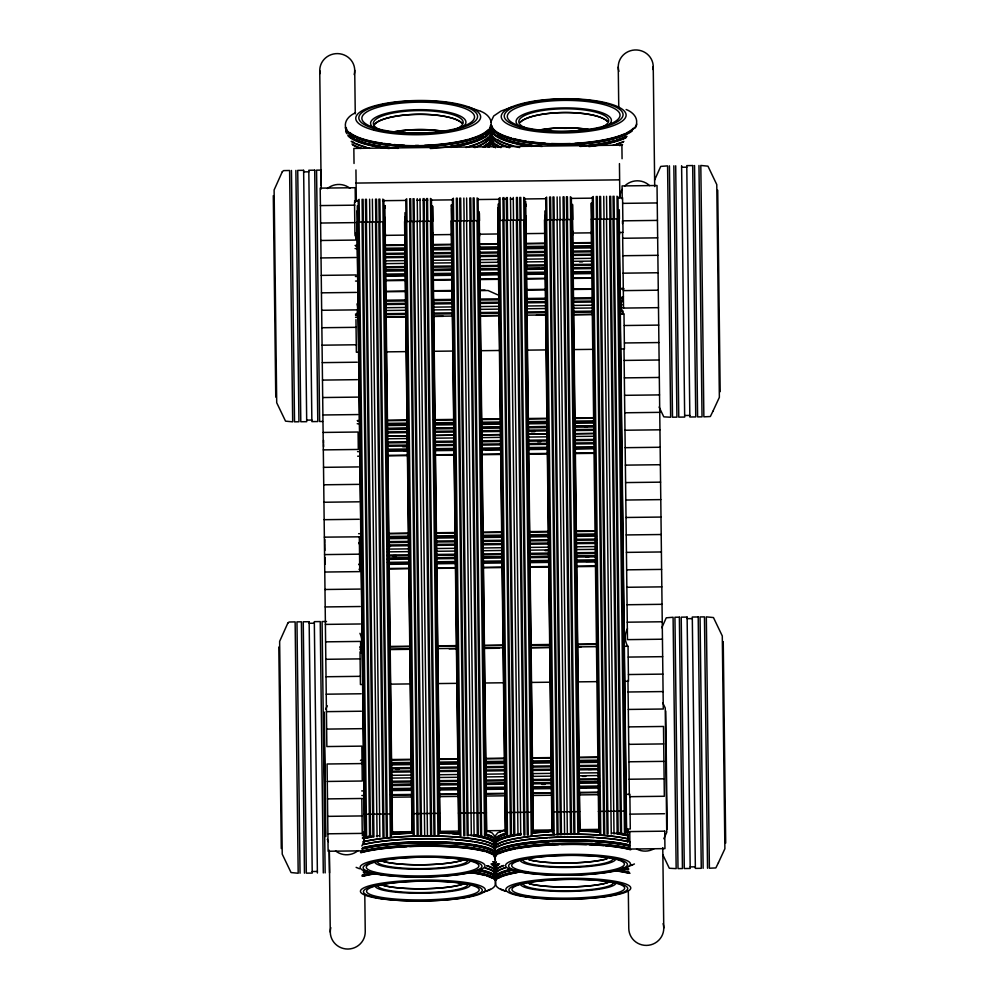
<?xml version="1.0" encoding="UTF-8"?>
<svg xmlns="http://www.w3.org/2000/svg" width="999" height="999" viewBox="0 0 999 999"><rect width="100%" height="100%" fill="white"/><g stroke="black" fill="none" stroke-linecap="round" stroke-linejoin="round"><path stroke-width="1.5" d="M490.884 121.978L493.706 115.984L500.886 111.114L512.487 106.806M324.862 539.547L324.8 543.019M325.686 709.278L327.272 705.794M654.595 180.057L660.739 166.408L667.582 165.871L670.654 417.232L663.798 416.858L659.103 407.03M661.8 627.747L666.258 617.807L673.089 617.27L676.161 868.631L669.318 868.256L662.837 854.757M663.811 838.71L666.745 832.379L665.234 707.954L662.699 702.846M431.88 235.402L433.017 233.017L433.054 236.488M571.79 233.691L572.914 231.306L572.964 234.777M479.445 232.829L479.695 235.914M526.086 232.255L526.323 235.339M619.355 231.119L619.592 234.203M384.178 236.164L385.402 233.604L385.439 237.063M495.067 836.163L497.664 832.854L503.608 830.369M500.074 831.892L503.421 830.394M485.914 891.22L490.372 889.222M631.093 865.459L634.44 863.96M483.416 892.119C487.999 890.683 497.215 888.186 495.591 881.33A72.852 12.15 -0.7 0 0 469.955 872.414M628.608 866.358L632.779 864.622M355.582 112.812C350.112 114.972 344.43 120.167 345.442 126.611A72.852 19.955 -0.7 0 0 418.531 145.679A72.852 19.955 -0.7 0 0 491.133 124.825C491.995 118.431 486.301 113.411 480.844 111.351M303.659 171.878L308.828 171.816M681.63 167.258L686.8 167.195M355.831 183.079L619.205 179.857M354.52 201.049L357.642 201.011M382.567 200.699L405.956 200.424M416.858 200.287L419.98 200.25M423.089 200.212L427.772 200.15M430.881 200.112L452.709 199.85M477.634 199.538L499.463 199.276M502.572 199.238L507.255 199.176M510.364 199.138L513.486 199.101M524.388 198.976L546.216 198.701M571.141 198.401L592.969 198.139M617.894 197.827L622.577 197.777L623.001 232.442L618.319 232.505M320.404 205.582L354.795 205.17M622.864 203.371L657.242 202.947M320.617 223.039L354.995 222.615M657.454 220.404L622.477 220.829L622.514 223.739M354.945 235.727L358.067 235.689M384.553 235.364L404.82 235.115M431.306 234.79L451.573 234.54M479.62 234.203L498.326 233.966M526.373 233.629L545.079 233.404M573.126 233.054L591.833 232.829M320.816 240.484L355.806 240.06L355.719 232.792M622.677 238.274L657.667 237.849M355.095 245.454L358.166 245.417M384.79 245.092L404.77 244.855M431.393 244.518L451.373 244.28M480.469 243.918L497.864 243.706M526.023 243.369L544.467 243.144M572.627 242.794L591.283 242.57M355.619 245.916L358.554 245.891M385.202 245.554L405.769 245.304M432.417 244.98L452.772 244.73M479.557 244.405L498.588 244.181M525.274 243.843L544.268 243.619M572.514 243.269L592.519 243.032M355.07 248.589L358.054 248.551M384.727 248.227L404.92 247.989M432.18 247.652L451.823 247.415M479.095 247.078L498.751 246.84M525.911 246.503L544.555 246.278M571.553 245.954L590.809 245.717M385.177 249.45L405.756 249.201M432.467 248.876L451.96 248.639M479.021 248.314L498.513 248.064M525.299 247.74L544.355 247.515M572.639 247.165L592.544 246.915M385.127 250.424L405.806 250.175M432.542 249.85L451.998 249.613M479.008 249.275L498.464 249.038M525.249 248.714L544.405 248.476M571.391 248.152L591.383 247.902M385.152 253.384L405.781 253.109M432.492 252.784L452.035 252.572M479.045 252.235L498.576 251.973M525.287 251.673L544.43 251.436M571.416 251.111L592.457 250.824M385.164 254.37L405.794 254.096M432.505 253.771L452.048 253.559M479.058 253.222L498.588 252.959M525.299 252.66L544.443 252.422M571.428 252.098L592.469 251.81M385.202 256.743L405.819 256.468M432.542 256.131L452.072 255.919M479.083 255.594L498.626 255.332M525.337 255.02L544.48 254.795M571.465 254.458L592.494 254.183M321.029 257.942L356.006 257.505M585.476 254.907L589.435 254.857M385.214 257.73L404.433 257.492M432.555 257.118L452.085 256.905M479.095 256.581L498.638 256.318M525.337 256.006L544.492 255.781M571.478 255.444L592.507 255.17M622.889 255.732L657.866 255.307M385.252 260.876L404.47 260.639M432.592 260.277L452.122 260.065M479.133 259.728L498.676 259.465M525.387 259.166L546.016 258.916M572.689 258.566L592.544 258.329M385.277 263.636L405.969 263.386M432.617 263.037L452.16 262.824M479.17 262.5L498.701 262.238M525.412 261.925L546.053 261.676M572.727 261.326L592.582 261.089M579.532 261.913L582.542 261.875M385.327 266.795L406.006 266.546M432.667 266.196L452.197 265.984M479.208 265.647L498.738 265.384M525.449 265.085L546.091 264.835M572.764 264.485L592.619 264.248M385.339 267.782L406.019 267.532M432.679 267.183L452.21 266.97M479.22 266.633L498.751 266.371M525.462 266.071L546.103 265.821M572.777 265.472L592.632 265.235M432.704 269.555L452.197 269.318L432.792 269.568M540.159 268.232L525.574 268.419L546.128 268.182M541.645 268.219L546.078 268.169M572.802 267.844L592.657 267.595M573.126 267.857L591.633 267.632M385.377 271.141L406.069 270.879M432.717 270.542L452.247 270.317M479.258 269.992L498.801 269.73M525.511 269.43L546.141 269.168M572.814 268.818L592.669 268.581M385.414 274.101L406.106 273.838M432.829 273.514L452.285 273.276M479.295 272.952L498.751 272.715M525.549 272.39L546.178 272.128M573.176 271.803L591.683 271.578M321.241 275.387L356.206 274.962M385.489 275.037L406.069 274.775M432.779 274.45L452.272 274.213M479.333 273.888L498.826 273.651M525.611 273.314L546.153 273.064M572.951 272.739L591.308 272.515M385.739 275.624L405.919 275.374M478.946 274.488L499.512 274.238M540.234 273.738L545.991 273.664M573.526 273.326L582.442 273.227M355.407 276.486L358.391 276.448M385.077 276.124L406.818 275.849M432.53 275.537L452.16 275.299M479.433 274.962L499.088 274.725M526.261 274.388L546.453 274.151M573.339 273.813L591.146 273.601M623.101 273.177L658.066 272.752M385.626 280.232L406.193 279.982M432.842 279.658L451.635 279.433M479.982 279.083L499.013 278.846M525.599 278.521L546.166 278.271M572.939 277.947L591.895 277.71M355.532 281.069L358.604 281.031M385.227 280.707L406.743 280.444M433.366 280.12L451.81 279.895M480.906 279.545L498.301 279.333M526.461 278.983L546.441 278.746M573.064 278.421L591.72 278.184M385.164 291.308L405.944 291.059M433.304 290.721L452.447 290.484M480.019 290.147L485.002 290.085M526.398 289.585L545.691 289.348M572.627 289.023L592.195 288.786M619.83 288.436L622.527 288.411M385.776 291.77L406.456 291.521M432.917 291.196L453.796 290.946M479.695 290.622L488.061 290.522L497.902 294.917M525.287 290.072L545.941 289.822M572.564 289.498L593.281 289.235M619.505 288.923L624.113 288.861M321.453 292.832L356.418 292.407M623.314 290.634L658.291 290.197M384.777 300.224L405.644 299.962M432.979 299.625L453.359 299.388M479.495 299.063L498.576 298.826M525.724 298.501L546.49 298.239M572.652 297.927L592.981 297.677M619.13 297.352L622.714 297.315M384.79 301.211L405.656 300.949M432.992 300.624L453.371 300.374M479.508 300.05L498.576 299.825M525.736 299.488L546.503 299.238M572.664 298.913L592.994 298.664M619.143 298.351L622.727 298.301M384.815 303.584L405.681 303.334M433.017 302.997L453.409 302.747M479.545 302.422L498.613 302.197M525.774 301.86L546.528 301.611M572.689 301.286L593.019 301.036M619.18 300.724L622.752 300.674M384.827 304.57L405.694 304.32M433.029 303.983L453.421 303.733M479.557 303.421L498.626 303.184M525.786 302.847L546.54 302.597M572.702 302.272L593.031 302.035M619.193 301.71L622.165 301.673M384.865 307.742L405.731 307.48M433.067 307.155L453.459 306.905M479.595 306.581L498.663 306.343M525.824 306.019L546.578 305.769M572.739 305.444L593.081 305.195M619.23 304.87L622.202 304.845M321.653 310.289L356.643 309.865M384.902 310.514L405.769 310.252M433.104 309.915L453.484 309.678M479.62 309.353L498.701 309.116M525.849 308.791L546.615 308.529M572.777 308.216L593.106 307.967M619.255 307.642L622.24 307.605M623.513 308.079L658.503 307.655M355.532 314.036L358.441 313.998M384.94 313.674L405.806 313.424M433.141 313.087L453.521 312.837M479.67 312.512L498.738 312.287M525.886 311.95L546.653 311.7M572.814 311.376L593.144 311.126M619.293 310.814L622.877 310.764M355.532 315.022L358.454 314.985M384.952 314.66L405.819 314.41M433.154 314.073L453.534 313.823M479.682 313.511L498.751 313.274M525.899 312.937L546.665 312.687M572.827 312.375L593.156 312.125M619.305 311.8L622.889 311.763M385.552 316.895L405.806 316.646M432.305 316.321L452.559 316.071M480.619 315.734L499.313 315.509M527.372 315.16L546.078 314.935M572.564 314.61L592.832 314.36M619.318 314.036L624 313.986L624.425 348.951L619.742 349.013M355.569 317.395L358.479 317.357M384.977 317.045L405.606 316.783M433.179 316.446L443.331 316.321M480.332 315.871L498.776 315.647M536.451 315.185L545.229 315.085M572.852 314.747L593.194 314.498M619.904 314.173L622.914 314.136M321.865 327.734L356.243 327.322M624.325 325.524L658.703 325.1M327.285 781.455L362.262 781.018L361.838 746.128L326.86 746.553L322.065 345.192L356.456 344.767M624.525 342.969L658.903 342.557M359.49 352.197L356.368 352.235L355.969 319.593M385.976 351.873L407.792 351.598M434.29 351.273L452.997 351.049M479.483 350.724L499.75 350.474M526.236 350.149L546.503 349.912M574.55 349.563L593.256 349.338M322.277 362.637L357.255 362.212M624.138 360.427L659.115 360.002M322.49 380.095L357.467 379.657M624.35 377.884L659.328 377.46M322.702 397.54L357.679 397.115M624.562 395.329L659.54 394.905M322.902 414.985L357.892 414.56M624.762 412.787L659.752 412.35M306.693 420.117L311.863 420.055M684.665 415.497L689.822 415.434M357.23 420.591L360.302 420.554M386.925 420.229L406.918 419.992M433.541 419.667L453.521 419.418M482.604 419.068L499.999 418.856M528.159 418.506L546.603 418.281M573.226 417.957L593.431 417.707M322.59 421.478L319.63 421.516L316.558 170.155L320.991 170.105L321.178 185.552M357.754 421.066L360.689 421.029M387.35 420.704L406.443 420.467M434.565 420.129L453.346 419.892M481.693 419.543L500.724 419.318M527.31 418.993L546.403 418.756M573.226 418.431L593.244 418.181M357.205 423.738L360.189 423.701M386.875 423.376L407.068 423.126M434.328 422.789L453.958 422.552M481.231 422.215L500.886 421.978M528.059 421.64L548.251 421.403M575.137 421.066L592.944 420.854M387.312 424.6L406.431 424.363M434.615 424.013L454.095 423.776M481.156 423.451L500.649 423.214M527.447 422.877L547.976 422.627M574.775 422.302L593.144 422.077M387.262 425.562L406.481 425.324M434.69 424.987L454.133 424.75M481.143 424.413L500.611 424.175M527.397 423.851L548.026 423.601M575.037 423.276L593.531 423.039M387.387 428.496L407.917 428.246M434.64 427.922L454.133 427.684M500.724 427.11L481.206 427.36L500.649 427.135M574.737 426.211L594.592 425.974M387.3 428.521L407.992 428.271M434.727 427.947L454.17 427.709M575.062 426.223L593.568 425.999M584.565 426.723L587.574 426.685M387.312 429.508L408.004 429.258M434.652 428.908L454.183 428.696M481.193 428.359L500.736 428.096M527.447 427.797L548.076 427.547M574.75 427.197L594.605 426.96M323.114 432.442L358.092 432.018L358.304 449.463L323.314 449.887M387.337 431.88L408.029 431.63M434.677 431.281L454.208 431.056M481.218 430.731L500.761 430.469M527.472 430.169L548.114 429.907M574.775 429.57L594.63 429.32M531.281 430.744L534.89 430.694M387.35 432.867L408.042 432.604M434.69 432.267L454.22 432.043M481.231 431.718L500.774 431.456M527.484 431.156L548.126 430.894M574.787 430.557L594.642 430.307M624.974 430.232L659.952 429.807M531.281 431.73L534.902 431.68M434.727 435.414L454.22 435.177L434.815 435.439M545.142 434.066L527.609 434.278L548.164 434.053M574.837 433.703L593.144 433.479M575.162 433.728L593.656 433.504M387.425 438.786L408.116 438.524M434.765 438.186L454.295 437.962M481.306 437.637L500.849 437.375M527.559 437.075L548.189 436.813M574.862 436.463L593.693 436.263M387.462 441.933L408.154 441.683M434.802 441.333L454.333 441.121M481.343 440.796L500.886 440.534M527.597 440.222L548.226 439.972M574.9 439.622L593.731 439.423M537.612 440.759L540.821 440.721M387.475 442.919L408.166 442.669M434.815 442.32L454.345 442.107M481.356 441.783L500.899 441.521M527.609 441.208L548.239 440.959M574.912 440.609L593.743 440.409M537.624 441.745L540.834 441.708M387.5 445.292L408.191 445.042M434.84 444.692L454.37 444.48M481.381 444.143L500.924 443.881M527.634 443.581L548.276 443.331M574.949 442.982L593.768 442.769M402.684 445.766L406.618 445.716M387.512 446.278L408.204 446.029M434.852 445.679L454.383 445.454M481.393 445.129L500.936 444.867M527.647 444.567L548.289 444.318M574.962 443.968L593.781 443.756M402.697 446.753L406.63 446.715M387.55 449.238L408.241 448.988M434.977 448.651L454.42 448.414M481.431 448.089L500.899 447.852M527.684 447.527L548.326 447.277M575.324 446.94L593.818 446.715M387.624 450.174L408.204 449.925M434.927 449.587L454.408 449.35M481.468 449.026L500.961 448.788M527.759 448.464L548.289 448.214M575.087 447.877L594.992 447.639M403.733 450.574L408.067 450.524M435.739 450.174L446.241 450.049M485.402 449.575L501.66 449.375M574.213 448.489L593.581 448.251M625.174 447.689L660.164 447.252M357.542 451.623L360.527 451.585M387.212 451.261L407.405 451.011M434.665 450.674L454.308 450.437M481.58 450.112L501.223 449.862M528.396 449.538L548.588 449.288M575.486 448.963L593.294 448.738M387.762 455.369L408.329 455.119M434.99 454.795L455.332 454.545M482.117 454.22L501.148 453.983M527.734 453.658L548.301 453.409M574.974 453.084L595.079 452.847M357.667 456.218L360.739 456.181M387.362 455.856L407.342 455.606M435.502 455.269L453.958 455.032M483.041 454.682L500.437 454.47M528.596 454.12L548.576 453.883M575.199 453.558L593.868 453.334M323.526 467.345L358.504 466.92M625.386 465.134L660.364 464.71M323.738 484.79L358.716 484.365M625.599 482.579L660.576 482.155M323.951 502.247L358.928 501.81M625.811 500.037L660.789 499.612M324.151 519.692L359.141 519.268M626.011 517.482L660.988 517.057M358.616 533.703L361.688 533.666M388.311 533.341L409.827 533.066M436.451 532.742L454.895 532.517M483.991 532.167L501.386 531.955M529.545 531.605L549.525 531.368M576.148 531.043L594.805 530.806M388.723 533.803L409.29 533.553M435.939 533.229L454.732 532.991M483.079 532.654L502.11 532.417M528.696 532.092L549.263 531.843M575.936 531.518L596.041 531.268M324.363 537.15L361.576 536.8M388.249 536.475L408.441 536.226M435.701 535.889L455.344 535.651M482.617 535.314L502.272 535.077M529.445 534.752L549.625 534.502M576.523 534.178L594.33 533.953M388.698 537.699L409.278 537.45M435.989 537.112L455.482 536.875M482.542 536.55L502.035 536.313M528.821 535.988L549.363 535.739M576.161 535.402L596.066 535.164M626.223 534.94L661.201 534.515M388.648 538.661L409.328 538.411M436.063 538.086L455.519 537.849M482.529 537.524L501.985 537.287M528.771 536.95L549.413 536.7M576.411 536.376L596.465 536.126M388.673 541.62L409.365 541.371M436.014 541.021L455.556 540.809M482.567 540.484L502.097 540.222M528.808 539.91L549.45 539.66M576.123 539.31L596.503 539.085M358.653 542.607L361.638 542.569M388.686 542.607L409.378 542.357M436.026 542.007L455.569 541.795M482.579 541.47L502.11 541.208M528.821 540.896L549.462 540.646M576.136 540.297L596.515 540.072M358.666 543.593L361.65 543.556M388.723 544.979L409.415 544.73M436.063 544.38L455.594 544.168M482.604 543.831L502.147 543.568M528.858 543.269L549.487 543.019M576.161 542.669L596.54 542.445M387.537 545.616L390.434 545.579M388.736 545.966L409.428 545.716M436.076 545.367L455.606 545.154M482.617 544.817L502.16 544.555M528.871 544.255L549.5 544.005M576.173 543.656L596.553 543.431M387.55 546.603L390.447 546.565M387.387 549.113L409.465 548.863M436.113 548.526L455.644 548.301M482.654 547.976L502.197 547.714M528.908 547.415L549.537 547.152M576.211 546.803L596.59 546.578M387.412 551.873L409.49 551.635M436.138 551.286L455.681 551.061M482.692 550.736L502.222 550.474M528.933 550.174L549.575 549.925M576.248 549.575L596.628 549.35M545.067 550.611L548.276 550.574M324.563 554.595L359.553 554.17M387.45 555.032L409.54 554.782M436.188 554.433L455.719 554.22M482.729 553.896L502.26 553.633M528.971 553.321L549.612 553.071M576.286 552.722L596.665 552.497M626.423 552.385L661.413 551.96M393.144 555.644L396.353 555.606M387.462 556.018L409.54 555.769M436.201 555.419L455.731 555.207M482.742 554.882L502.272 554.62M528.983 554.308L549.625 554.058M576.298 553.708L596.678 553.483M393.156 556.63L396.366 556.593M409.503 558.116L387.5 558.391L409.578 558.141M436.226 557.792L455.719 557.554L436.313 557.817M502.31 556.98L482.792 557.217L502.235 557.005M529.095 556.655L549.6 556.406L529.02 556.68M576.323 556.081L596.178 555.844M576.66 556.093L595.154 555.869M585.664 556.655L589.173 556.605M387.4 559.403L409.59 559.128M436.238 558.778L455.769 558.566M482.779 558.229L502.322 557.966M529.033 557.667L549.662 557.417M576.336 557.067L596.191 556.818M387.437 562.362L409.627 562.087M436.351 561.763L455.806 561.525M482.817 561.188L502.285 560.951M530.531 560.614L548.214 560.389M575.199 560.064L595.204 559.815M389.011 563.274L409.59 563.024M436.301 562.699L455.794 562.462M482.854 562.125L502.347 561.888M530.594 561.538L549.675 561.313M576.473 560.988L596.378 560.739M358.691 564.235L361.7 564.198M435.614 563.299L456.318 563.049M529.333 562.15L546.64 561.95M585.963 561.463L594.967 561.351M358.928 564.722L361.913 564.685M388.599 564.36L408.791 564.11M436.051 563.786L455.681 563.536M482.954 563.211L502.609 562.961M529.782 562.637L548.414 562.412M575.412 562.075L594.667 561.838M359.565 568.843L362.437 568.806M389.148 568.481L409.715 568.219M436.363 567.894L456.718 567.657M483.504 567.32L502.534 567.095M530.581 566.745L549.687 566.52M576.348 566.183L596.465 565.946M359.053 569.318L362.125 569.28M388.748 568.955L408.728 568.706M435.352 568.381L455.332 568.144M484.428 567.782L501.823 567.569M529.982 567.232L548.426 567.007M576.585 566.658L595.242 566.433M324.787 572.04L359.752 571.615L359.34 536.713M626.648 569.842L661.613 569.405M324.987 589.497L359.965 589.073M626.848 587.287L661.825 586.863M325.199 606.942L360.177 606.518M627.06 604.745L662.037 604.308M326.511 621.503L322.078 621.565L325.15 872.914M309.178 623.276L314.335 623.214M687.137 618.656L692.307 618.593M325.399 624.4L360.377 623.975M662.25 621.765L627.26 622.19L627.472 639.635L662.449 639.21M325.612 641.845L360.589 641.42L360.726 653.059M360.002 646.803L363.074 646.765M389.697 646.44L409.677 646.191M436.301 645.866L456.281 645.629M485.364 645.267L502.759 645.054M530.931 644.717L549.375 644.48M577.534 644.143L596.191 643.918M360.514 647.265L363.399 647.227M390.109 646.902L410.676 646.653M437.325 646.328L457.667 646.078M484.453 645.754L503.484 645.516M531.543 645.179L550.636 644.942M577.31 644.617L597.414 644.367M360.002 649.55L363.112 649.512M389.61 649.188L409.877 648.938M436.363 648.613L456.63 648.363M484.677 648.026L503.384 647.789M531.431 647.452L550.137 647.227M576.623 646.902L596.89 646.653M623.376 646.328L628.059 646.266L628.483 681.243L623.813 681.306M389.635 649.575L409.827 649.325M449.163 648.851L456.73 648.751M484.003 648.426L499.125 648.239M530.819 647.851L549.462 647.627M576.46 647.29L580.806 647.24M325.824 659.303L360.202 658.878M628.271 657.08L662.662 656.668M326.036 676.748L360.414 676.323M628.483 674.537L662.861 674.113M363.549 684.49L360.427 684.527L360.027 651.885M390.035 684.165L411.863 683.89M438.349 683.566L457.055 683.341M483.541 683.016L503.808 682.767M530.294 682.442L550.561 682.205M578.608 681.855L597.315 681.63M326.236 694.193L361.213 693.768M628.096 691.995L663.074 691.57L657.03 185.502L622.065 185.926L622.215 199.013M326.448 711.65L361.426 711.226M628.309 709.44L663.286 709.015L663.074 691.57M326.648 729.095L361.638 728.671M628.508 726.897L663.498 726.46L664.335 796.265L629.944 796.69M628.721 744.342L663.698 743.918M361.376 759.902L364.448 759.864M391.071 759.54L412.599 759.277M439.223 758.953L457.667 758.728M486.75 758.366L504.145 758.154M532.305 757.816L552.285 757.567M578.908 757.242L597.577 757.017M360.464 760.389L364.835 760.326M391.496 760.002L412.063 759.752M438.711 759.427L457.492 759.203M485.839 758.853L504.87 758.616M531.456 758.291L552.022 758.041M578.696 757.717L597.752 757.479M361.351 763.036L364.335 762.999M391.021 762.674L412.762 762.412M438.474 762.1L458.104 761.85M485.377 761.525L505.032 761.288M532.205 760.951L552.397 760.701M579.283 760.376L597.09 760.164M362.05 763.573L327.073 763.998L328.109 851.248L363.087 850.823M391.458 763.898L412.038 763.648M438.761 763.323L458.241 763.086M485.302 762.749L504.795 762.512M531.593 762.187L552.122 761.937M578.921 761.613L597.29 761.388M628.933 761.787L663.91 761.363M391.408 764.872L412.1 764.622M438.836 764.285L458.279 764.048M485.289 763.723L504.757 763.486M531.543 763.161L552.172 762.911M579.183 762.574L597.677 762.349M391.446 767.831L412.137 767.582M438.786 767.232L458.316 767.007M485.327 766.683L504.87 766.42M531.58 766.121L552.21 765.871M578.883 765.521L597.714 765.309M395.754 768.393L398.951 768.343M391.458 768.818L412.15 768.568M438.798 768.219L458.329 767.994M485.339 767.669L504.882 767.407M531.593 767.107L552.222 766.845M578.896 766.508L597.727 766.295M395.766 769.38L398.963 769.342M391.483 771.178L412.175 770.928M438.823 770.579L458.354 770.366M485.364 770.029L504.907 769.779M531.618 769.467L552.26 769.218M578.921 768.868L597.752 768.668M588.261 769.405L591.77 769.355M391.496 772.165L412.187 771.915M438.836 771.565L458.366 771.353M485.377 771.016L504.92 770.766M531.63 770.454L552.272 770.204M578.933 769.854L597.764 769.655M391.533 775.324L412.225 775.074M438.961 774.749L458.404 774.512M485.414 774.175L504.957 773.913M531.668 773.613L552.31 773.363M578.983 773.014L597.802 772.801M391.571 778.084L412.262 777.834M438.911 777.484L458.441 777.272M485.452 776.935L504.994 776.673M531.705 776.373L552.335 776.123M579.008 775.773L599.388 775.549M582.38 776.398L585.814 776.36M391.608 781.243L412.3 780.993M438.948 780.644L458.479 780.431M485.489 780.094L505.032 779.832M531.743 779.532L552.372 779.282M579.045 778.933L599.425 778.708M594.343 779.42L597.926 779.37M391.62 782.229L412.312 781.98M438.961 781.63L458.491 781.418M485.502 781.081L505.044 780.818M531.755 780.519L552.385 780.269M579.058 779.919L599.437 779.695M629.145 779.245L664.123 778.82M391.733 784.577L412.275 784.327M438.986 783.99L458.479 783.753L439.073 784.015M505.069 783.191L485.564 783.428L504.994 783.216M579.095 782.279L598.938 782.042M391.645 784.602L412.337 784.34M579.42 782.304L599.462 782.055M541.795 783.428L545.004 783.391M391.658 785.589L412.35 785.326M438.998 784.977L458.529 784.764M485.539 784.44L505.082 784.178M531.793 783.865L552.435 783.616M579.108 783.266L599.475 783.041M541.808 784.415L545.017 784.377M391.695 788.536L412.387 788.286M439.123 787.961L458.566 787.724M485.576 787.399L505.044 787.162M531.83 786.825L552.472 786.575M579.47 786.25L599.512 786.001M391.77 789.472L412.35 789.222M439.073 788.898L458.553 788.661M485.614 788.336L505.107 788.086M531.905 787.761L552.435 787.512M579.233 787.187L599.138 786.937M390.584 790.084L412.212 789.822M486.675 788.91L502.797 788.711M543.631 788.223L552.285 788.111M578.359 787.799L585.726 787.699M361.688 790.921L364.672 790.896M391.358 790.559L411.551 790.321M438.811 789.984L458.454 789.747M485.726 789.41L505.369 789.173M532.542 788.835L551.173 788.611M579.632 788.261L597.439 788.049M390.447 794.692L412.475 794.43M439.135 794.105L459.478 793.855M486.263 793.531L505.294 793.293M531.88 792.969L552.447 792.719M579.22 792.394L599.587 792.145M361.813 795.516L364.885 795.479M391.508 795.154L411.488 794.917M439.647 794.567L458.104 794.342M487.187 793.993L504.582 793.78M531.206 793.456L551.186 793.206M579.345 792.856L598.014 792.632M391.421 797.202L411.675 796.965M439.735 796.615L458.429 796.39M486.488 796.041L505.182 795.816M531.68 795.491L551.935 795.241M578.433 794.917L598.701 794.68M625.187 794.355L629.87 794.292L630.282 828.97L625.611 829.058M327.485 798.9L362.462 798.476M364.21 814.272L392.182 813.923M411.825 813.686L439.797 813.348M458.454 813.111L486.426 812.774M505.082 812.549L533.066 812.199M551.723 811.975L579.695 811.638M598.351 811.413L626.336 811.063M327.697 816.358L362.075 815.933M630.157 814.135L664.535 813.723M365.347 832.229L362.237 832.267L361.825 798.725M391.845 831.905L412.1 831.655M438.598 831.33L458.853 831.093M485.352 830.768L505.606 830.519M533.666 830.169L552.36 829.944M578.858 829.62L599.113 829.37M327.897 833.803L362.887 833.378M312.2 871.515L317.37 871.453M690.172 866.895L695.341 866.832M469.143 107.33L480.669 111.289M626.148 109.515C631.668 111.538 637.474 116.583 636.613 123.052A72.852 19.955 -0.7 0 1 564.01 143.893A72.852 19.955 -0.7 0 1 490.921 124.838M487.562 831.143L492.107 832.929L494.792 836.175M506.393 891.283C501.898 890.309 493.956 887.549 495.367 881.33A72.852 12.15 -0.7 0 1 522.252 871.565M500.774 889.098L505.282 890.983M356.131 867.357L359.515 868.768M531.73 798.026L532.704 800.012M327.272 839.347L328.384 841.658M325.174 564.285L325.012 560.826M717.719 190.197L720.179 391.683M723.239 641.595L725.699 843.081M698.963 165.484L702.035 416.845L697.602 416.895L694.53 165.534M707.542 868.243L704.47 616.883L700.049 616.945L703.121 868.293M681.605 165.697L684.677 417.058L678.771 417.132L675.699 165.772M673.85 165.797L676.922 417.145L672.489 417.207L669.43 165.846M665.734 710.988L667.182 829.332M653.234 66.583L654.707 186.538M662.774 847.664L663.761 928.034M622.065 158.729L621.902 145.142L353.846 148.414L354.033 163.474M622.614 232.455L623.526 308.079M624 348.801L627.272 622.19M627.959 680.356L629.333 795.241M618.256 67.02L618.756 107.517M619.442 163.599L619.855 197.877A17.495 16.858 -0.7 0 1 622.102 189.41M627.634 834.19L627.734 841.907M628.334 891.37L628.783 928.458A17.495 17.158 -0.7 0 0 648.763 945.229A17.495 17.158 -0.7 0 0 663.111 923.6M619.305 210.177L619.405 218.918L591.121 219.256L598.801 831.23M619.093 210.002L626.573 830.456M618.893 218.918L626.373 830.893M617.981 196.803L618.244 218.931M617.931 218.931L625.436 833.203M617.007 196.191L617.295 218.943M616.982 218.943L624.5 833.84M614.048 196.229L614.323 218.981M614.01 218.981L621.528 833.878M613.061 196.241L613.336 218.993M613.024 218.993L620.541 833.89M610.676 196.266L610.963 219.018M610.651 219.018L618.156 833.915M609.69 196.279L609.964 219.031M609.665 219.031L617.17 833.928M606.53 196.316L606.805 219.068M606.493 219.068L614.01 833.965M603.758 196.353L604.033 219.106M603.721 219.106L611.238 834.003M600.586 196.391L600.874 219.143M600.561 219.143L608.066 834.04M599.6 196.403L599.875 219.156M599.562 219.156L607.08 834.053M597.227 196.428L597.502 219.181M597.19 219.181L604.707 834.09M596.241 196.441L596.515 219.193M596.203 219.193L603.721 834.103M593.269 196.478L593.543 219.231M593.231 219.231L600.749 834.128M592.32 197.115L592.594 219.243M592.282 219.243L599.787 833.516M591.433 202.984L591.633 219.256M591.833 234.977L591.57 231.081L591.62 234.54M591.233 203.334L591.433 219.256M572.589 204.633L572.777 219.48L544.492 219.83L551.96 831.368M572.377 204.32L579.932 831.018M572.252 219.493L579.732 831.455M571.341 197.365L571.615 219.493M571.303 219.505L578.808 833.778M570.379 196.753L570.654 219.505M570.342 219.518L577.859 834.415M567.407 196.791L567.694 219.543M567.382 219.555L574.887 834.452M566.421 196.803L566.695 219.555M566.396 219.568L573.901 834.465M564.048 196.84L564.323 219.593M564.01 219.593L571.528 834.49M563.061 196.853L563.336 219.605M563.024 219.605L570.541 834.502M559.89 196.89L560.164 219.643M559.865 219.643L567.37 834.54M557.117 196.915L557.405 219.668M557.092 219.68L564.597 834.577M553.958 196.965L554.233 219.705M553.921 219.718L561.438 834.615M552.971 196.978L553.246 219.718M552.934 219.73L560.451 834.627M550.586 197.003L550.874 219.755M550.561 219.755L558.066 834.652M549.6 197.015L549.875 219.768M549.575 219.768L557.08 834.664M546.628 197.053L546.915 219.805M546.603 219.805L554.12 834.702M545.691 197.69L545.953 219.817M545.641 219.817L553.146 834.09M544.892 210.914L545.004 219.83M544.742 215.497L552.172 831.792M525.949 204.133L525.973 206.281M526.086 215.722L526.136 220.055L497.852 220.404L505.319 831.93M525.711 201.448L533.304 831.593M525.624 220.055L533.104 832.03M524.712 197.939L524.975 220.067M524.662 220.067L532.18 834.352M523.751 197.327L524.025 220.08M523.713 220.08L531.231 834.977M520.779 197.365L521.053 220.117M520.741 220.117L528.259 835.014M519.792 197.377L520.067 220.13M519.755 220.13L527.272 835.027M517.407 197.402L517.694 220.155M517.382 220.167L524.9 835.064M516.421 197.415L516.695 220.167M516.396 220.18L523.901 835.077M513.261 197.452L513.536 220.205M513.224 220.217L520.741 835.114M510.489 197.49L510.764 220.242M510.452 220.242L517.969 835.139M507.317 197.527L507.604 220.28M507.292 220.28L514.797 835.189M506.331 197.54L506.605 220.292M506.306 220.292L513.811 835.201M503.958 197.565L504.233 220.317M503.921 220.329L511.438 835.226M502.972 197.577L503.246 220.329M502.934 220.342L510.452 835.239M499.999 197.615L500.274 220.367M499.962 220.379L507.48 835.276M499.05 198.252L499.325 220.379M499.013 220.392L506.518 834.664M498.164 204.121L498.364 220.392M498.563 236.114L498.301 232.218L498.351 235.689M498.002 207.705L505.531 832.367M495.329 860.276L495.292 857.342A72.852 12.15 -0.7 0 0 442.295 846.303A72.852 12.15 -0.7 0 0 360.502 852.584M495.117 860.276L495.079 857.342A72.852 12.15 -0.7 0 1 548.926 844.954A72.852 12.15 -0.7 0 1 630.931 849.612M479.42 213.349L479.508 220.629L451.223 220.966L458.691 832.504M479.195 211.713L486.663 832.167M478.996 220.629L486.463 832.604M478.071 198.514L478.346 220.642M478.034 220.642L485.539 834.914M477.11 197.902L477.385 220.654M477.072 220.654L484.59 835.551M474.138 197.939L474.425 220.692M474.113 220.692L481.618 835.589M473.151 197.952L473.426 220.704M473.126 220.704L480.631 835.601M470.779 197.977L471.053 220.729M470.741 220.729L478.259 835.626M469.792 197.989L470.067 220.742M469.755 220.742L477.272 835.639M466.62 198.027L466.895 220.779M466.595 220.779L474.1 835.676M463.848 198.064L464.135 220.816M463.823 220.816L471.328 835.713M460.689 198.102L460.964 220.854M460.651 220.854L468.169 835.751M459.702 198.114L459.977 220.866M459.665 220.866L467.182 835.763M457.317 198.139L457.604 220.891M457.292 220.891L464.81 835.788M456.331 198.152L456.605 220.904M456.306 220.904L463.811 835.801M453.371 198.189L453.646 220.941M453.334 220.941L460.851 835.838M452.422 198.826L452.684 220.954M452.372 220.954L459.877 835.226M451.536 204.695L451.735 220.966M451.923 236.688L451.673 232.792L451.71 236.251M451.336 205.045L451.361 207.193M451.373 208.267L451.523 220.966M451.423 220.966L458.903 832.941M432.692 206.343L432.867 221.191L404.583 221.541L412.05 833.079M432.48 206.031L440.035 832.729M432.355 221.204L439.835 833.166M431.443 199.076L431.705 221.204M431.406 221.216L438.911 835.489M430.482 198.464L430.756 221.216M430.444 221.229L437.962 836.126M427.51 198.501L427.784 221.254M427.472 221.266L434.99 836.163M426.523 198.514L426.798 221.266M426.486 221.266L434.003 836.175M424.15 198.551L424.425 221.291M424.113 221.303L431.63 836.2M423.151 198.564L423.439 221.303M423.126 221.316L430.631 836.213M419.992 198.601L420.267 221.353M419.955 221.353L427.472 836.25M417.22 198.626L417.495 221.378M417.182 221.391L424.7 836.288M414.048 198.664L414.335 221.416M414.023 221.428L421.528 836.325M413.062 198.676L413.336 221.428M413.037 221.441L420.542 836.338M410.689 198.714L410.964 221.466M410.651 221.466L418.169 836.363M409.702 198.726L409.977 221.478M409.665 221.478L417.182 836.375M406.73 198.764L407.005 221.516M406.693 221.516L414.21 836.413M405.781 199.388L406.056 221.516M405.744 221.528L413.249 835.801M404.995 212.625L405.094 221.528M404.845 217.208L404.895 221.541M405.045 233.366L405.082 236.825M404.782 221.541L412.262 833.503M385.065 205.856L385.09 208.004M385.202 217.445L385.252 221.778L356.968 222.115L364.448 833.653M384.852 205.507L392.42 833.316M384.74 221.778L392.22 833.753M383.828 199.663L384.103 221.79M383.791 221.79L391.296 836.063M382.867 199.051L383.141 221.803M382.829 221.803L390.347 836.7M379.895 199.088L380.169 221.84M379.857 221.84L387.375 836.737M378.908 199.101L379.183 221.853M378.871 221.853L386.388 836.75M376.536 199.126L376.81 221.878M376.498 221.878L384.016 836.787M375.537 199.138L375.824 221.89M375.512 221.89L383.017 836.787M372.377 199.176L372.652 221.928M372.34 221.928L379.857 836.837M369.605 199.213L369.88 221.965M369.568 221.965L377.085 836.862M366.446 199.251L366.72 222.003M366.408 222.003L373.926 836.9M365.447 199.263L365.734 222.015M365.422 222.015L372.927 836.912M363.074 199.288L363.349 222.04M363.049 222.053L370.554 836.95M362.088 199.3L362.362 222.053M362.05 222.065L369.568 836.962M359.116 199.338L359.39 222.09M359.091 222.09L366.596 837M358.166 199.975L358.441 222.103M358.129 222.103L365.634 836.388M357.28 205.844L357.48 222.115M357.667 236.626L357.679 237.837M357.142 210.739L357.28 222.115M357.455 236.226L357.467 237.412M357.18 222.115L364.647 834.09M354.72 70.23L355.257 113.849M355.944 169.93L356.318 201.086A17.495 16.858 -0.7 0 0 355.669 196.741M364.098 837.412L364.173 843.593M364.498 869.854L364.548 874.5M364.797 894.592L365.247 931.68A17.495 17.158 -0.7 0 1 345.691 948.925A17.495 17.158 -0.7 0 1 330.819 927.659M355.357 202.248L355.169 187.712L320.204 188.137L322.078 345.192M354.533 202.223L354.932 234.54M329.308 851.41L329.57 872.864M319.742 70.667L321.191 189.061M329.27 850.199L330.269 932.104M323.539 440.209L323.576 443.369M323.589 444.355L323.626 446.74M324.812 544.005L324.837 546.378M324.85 547.365L324.887 550.536M324.975 557.467L325 559.84M324.338 712.125L325.861 836.538M323.901 715.172L325.349 833.516M323.301 872.939L320.229 621.578L314.323 621.653L317.395 873.014M295.879 170.404L298.951 421.765L294.53 421.828L291.458 170.467M304.47 873.176L301.398 621.815L296.965 621.865L300.037 873.226M273.301 195.629L275.761 397.115M278.821 647.027L281.281 848.513M359.965 633.329A17.495 17.495 0 0 1 360.139 648.114M627.684 646.191A17.495 17.495 0 0 1 627.472 628.708M374.687 124.001A45.117 12.363 -0.7 0 1 418.156 114.311A45.117 12.363 -0.7 0 1 461.838 122.939M373.564 126.111A44.905 12.3 -0.7 0 1 414.235 114.435A44.905 12.3 -0.7 0 1 461.638 122.927M382.018 130.569A44.905 12.3 -0.7 0 1 388.112 114.123A44.905 12.3 -0.7 0 1 448.189 113.386A44.905 12.3 -0.7 0 1 454.67 129.683M374.3 128.272A47.652 13.049 -0.7 0 1 418.094 109.678A47.652 13.049 -0.7 0 1 462.337 127.198M490.309 125.787A72.015 19.73 -0.7 0 1 418.544 146.403A72.015 19.73 -0.7 0 1 346.303 127.547M491.146 125.787A72.852 19.955 -0.7 0 1 418.544 146.628A72.852 19.955 -0.7 0 1 345.454 127.56M491.171 128.059A72.852 19.955 -0.7 0 1 430.269 148.514M398.189 148.364A72.852 19.955 -0.7 0 1 348.027 134.977M346.94 133.729A72.852 19.955 -0.7 0 1 345.654 131.144M391.708 132.355A44.905 12.3 -0.7 0 1 440.809 131.006M391.583 132.28A45.117 12.363 -0.7 0 1 443.768 131.369M393.581 132.218A49.588 13.586 -0.7 0 1 396.416 131.768M400.899 131.181A49.588 13.586 -0.7 0 1 405.519 130.707M412.599 130.257A49.588 13.586 -0.7 0 1 429.795 130.32M435.814 130.744A49.588 13.586 -0.7 0 1 440.309 131.231M490.609 132.13A72.852 19.955 -0.7 0 1 474.875 147.59M360.764 148.476A72.852 19.955 -0.7 0 1 352.497 144.855M490.347 129.021A72.015 19.73 -0.7 0 1 450.424 147.203M389.56 148.314A72.015 19.73 -0.7 0 1 348.851 135.864M491.183 129.021A72.852 19.955 -0.7 0 1 450.799 147.415M389.223 148.526A72.852 19.955 -0.7 0 1 348.039 135.926M491.221 132.068A72.852 19.955 -0.7 0 1 465.884 147.54M369.805 148.376A72.852 19.955 -0.7 0 1 351.173 141.408M490.422 134.74A72.015 19.73 -0.7 0 1 474.213 147.452M361.438 148.327A72.015 19.73 -0.7 0 1 351.985 143.981M491.296 137.775A72.852 19.955 -0.7 0 1 483.166 147.09M490.472 138.736A72.015 19.73 -0.7 0 1 483.816 147.153M491.308 138.724A72.852 19.955 -0.7 0 1 484.577 147.24M491.333 141.009A72.852 19.955 -0.7 0 1 488.911 146.204M490.509 141.97A72.015 19.73 -0.7 0 1 488.111 147.103M491.346 141.958A72.852 19.955 -0.7 0 1 488.923 147.153M487.912 129.97A72.015 19.73 -0.7 0 1 469.38 139.048M468.044 139.423A72.015 19.73 -0.7 0 1 424.787 145.292M418.531 145.442A72.015 19.73 -0.7 0 1 415.409 145.467M404.458 145.242A72.015 19.73 -0.7 0 1 393.906 144.555M390.959 144.281A72.015 19.73 -0.7 0 1 383.853 143.431M382.505 143.244A72.015 19.73 -0.7 0 1 349.687 132.48M487.949 133.217A72.015 19.73 -0.7 0 1 486.076 134.865M483.691 136.501A72.015 19.73 -0.7 0 1 450.412 146.254M389.548 147.365A72.015 19.73 -0.7 0 1 382.542 146.478M380.931 146.241A72.015 19.73 -0.7 0 1 367.582 143.531M365.959 143.082A72.015 19.73 -0.7 0 1 356.094 139.585M354.583 138.849A72.015 19.73 -0.7 0 1 349.725 135.727M487.999 137.213A72.015 19.73 -0.7 0 1 480.856 142.058M479.657 142.62A72.015 19.73 -0.7 0 1 469.468 146.279M366.009 147.078A72.015 19.73 -0.7 0 1 356.144 143.581M354.633 142.845A72.015 19.73 -0.7 0 1 351.948 141.309M487.2 143.744A72.015 19.73 -0.7 0 1 483.803 146.204M520.167 122.228A45.117 12.363 -0.7 0 1 563.636 112.537A45.117 12.363 -0.7 0 1 607.317 121.166M520.379 122.203A44.905 12.3 -0.7 0 1 563.636 112.562A44.905 12.3 -0.7 0 1 607.105 121.154M524.925 127.747A44.905 12.3 -0.7 0 1 563.586 108.816A44.905 12.3 -0.7 0 1 602.697 126.798M519.78 126.486A47.652 13.049 -0.7 0 1 565.134 107.892A47.652 13.049 -0.7 0 1 606.53 126.211M633.378 128.197A72.015 19.73 -0.7 0 1 626.248 133.042M625.049 133.604A72.015 19.73 -0.7 0 1 574.974 143.307M570.267 143.519A72.015 19.73 -0.7 0 1 551.485 143.519M545.367 143.219A72.015 19.73 -0.7 0 1 527.971 141.471M526.361 141.221A72.015 19.73 -0.7 0 1 513.024 138.511M511.388 138.074A72.015 19.73 -0.7 0 1 491.933 126.111M631.53 130.807A72.015 19.73 -0.7 0 1 551.523 144.468A72.015 19.73 -0.7 0 1 491.783 125.774M632.317 130.881A72.852 19.955 -0.7 0 1 551.386 144.705A72.852 19.955 -0.7 0 1 490.934 125.787M636.625 124.001A72.852 19.955 -0.7 0 1 635.264 127.922M627.022 136.388A72.852 19.955 -0.7 0 1 580.069 146.453M542.157 146.478A72.852 19.955 -0.7 0 1 490.959 128.072M626.298 137.225A72.015 19.73 -0.7 0 1 588.661 146.366M532.167 146.204A72.015 19.73 -0.7 0 1 491.82 129.008M625.824 137.912A72.852 19.955 -0.7 0 1 588.948 146.578M531.805 146.416A72.852 19.955 -0.7 0 1 490.971 129.021M623.214 142.07A72.852 19.955 -0.7 0 1 612.799 145.404M519.705 147.552A72.852 19.955 -0.7 0 1 491.008 132.068M622.564 144.605A72.015 19.73 -0.7 0 1 619.692 145.679M509.927 147.515A72.015 19.73 -0.7 0 1 491.883 134.715M509.303 147.665A72.852 19.955 -0.7 0 1 491.633 132.118M500.961 147.627A72.852 19.955 -0.7 0 1 491.083 137.775M498.788 146.978A72.015 19.73 -0.7 0 1 492.107 139.997M498.026 147.078A72.852 19.955 -0.7 0 1 491.096 138.724M495.591 147.777A72.852 19.955 -0.7 0 1 491.121 141.009M493.406 145.792A72.015 19.73 -0.7 0 1 491.97 141.945M493.681 147.09A72.852 19.955 -0.7 0 1 491.133 141.958M538.561 130.295A44.905 12.3 -0.7 0 1 589.123 129.683M538.436 130.22A45.117 12.363 -0.7 0 1 589.248 129.595M539.048 130.444A49.588 13.586 -0.7 0 1 543.369 129.783M547.902 129.233A49.588 13.586 -0.7 0 1 550.998 128.933M563.823 128.322A49.588 13.586 -0.7 0 1 566.695 128.309M578.209 128.721A49.588 13.586 -0.7 0 1 584.315 129.283M626.286 136.276A72.015 19.73 -0.7 0 1 616.52 140.022M614.897 140.509A72.015 19.73 -0.7 0 1 588.648 145.417M532.155 145.255A72.015 19.73 -0.7 0 1 497.377 135.539M623.875 141.396A72.015 19.73 -0.7 0 1 616.558 144.018M513.111 145.742A72.015 19.73 -0.7 0 1 497.427 139.535M498.776 146.016A72.015 19.73 -0.7 0 1 496.341 144.455M470.429 884.702A47.652 7.942 -0.7 0 1 422.877 893.231A47.652 7.942 -0.7 0 1 375.137 885.863M467.669 884.565A44.905 7.492 -0.7 0 1 422.864 892.606A44.905 7.492 -0.7 0 1 377.884 885.663M464.248 883.64A44.905 7.492 -0.7 0 1 422.827 888.773A45.117 7.53 -0.7 0 1 381.081 884.639M381.281 884.652A44.905 7.492 -0.7 0 0 422.827 888.773A45.117 7.53 -0.7 0 0 464.448 883.615M487.15 865.671A72.852 12.15 -0.7 0 1 494.38 873.313M494.23 861.675A72.852 12.15 -0.7 0 1 495.367 863.773M493.406 861.712A72.015 12.013 -0.7 0 1 494.53 863.785M493.419 862.686A72.015 12.013 -0.7 0 1 494.542 864.759M492.869 861.638A72.852 12.15 -0.7 0 1 495.379 864.747M492.894 863.973A72.852 12.15 -0.7 0 1 495.417 867.095M492.082 864.023A72.015 12.013 -0.7 0 1 494.567 867.095M492.095 864.997A72.015 12.013 -0.7 0 1 494.58 868.081M490.984 863.96A72.852 12.15 -0.7 0 1 495.429 868.069M486.7 865.833A72.015 12.013 -0.7 0 1 494.617 871.203M484.94 868.044A72.015 12.013 -0.7 0 1 494.655 873.925M485.664 867.969A72.852 12.15 -0.7 0 1 495.492 873.913M363.386 871.578A72.852 12.15 -0.7 0 1 366.296 870.916M478.896 869.53A72.852 12.15 -0.7 0 1 495.529 877.035M364.073 871.652A72.015 12.013 -0.7 0 1 366.945 870.991M478.246 869.63A72.015 12.013 -0.7 0 1 494.692 877.047M364.073 872.626A72.015 12.013 -0.7 0 1 366.958 871.965M478.259 870.604A72.015 12.013 -0.7 0 1 491.146 874.362M492.207 874.949A72.015 12.013 -0.7 0 1 494.705 878.021M363.399 872.552A72.852 12.15 -0.7 0 1 367.844 871.565M477.36 870.229A72.852 12.15 -0.7 0 1 495.541 878.021M362.063 875.236A72.852 12.15 -0.7 0 1 375.287 872.589M471.378 871.628A72.852 12.15 -0.7 0 1 495.579 880.356M362.762 875.311A72.015 12.013 -0.7 0 1 374.425 872.914M470.816 871.74A72.015 12.013 -0.7 0 1 494.443 879.332M362.075 876.21A72.852 12.15 -0.7 0 1 375.299 873.563M362.774 876.285A72.015 12.013 -0.7 0 1 374.438 873.888M470.829 872.714A72.015 12.013 -0.7 0 1 485.027 875.461M486.825 875.986A72.015 12.013 -0.7 0 1 492.257 878.271M495.154 863.773A72.852 12.15 -0.7 0 1 496.241 861.65M495.167 864.747A72.852 12.15 -0.7 0 1 496.253 862.624M495.204 867.095A72.852 12.15 -0.7 0 1 497.639 863.923M496.041 867.082A72.015 12.013 -0.7 0 1 498.451 863.948M496.053 868.056A72.015 12.013 -0.7 0 1 498.464 864.922M495.217 868.069A72.852 12.15 -0.7 0 1 499.55 863.86M496.378 873.288A72.852 12.15 -0.7 0 1 503.421 865.471M496.091 871.178A72.015 12.013 -0.7 0 1 503.883 865.634M496.128 873.913A72.015 12.013 -0.7 0 1 505.694 867.794M495.279 873.925A72.852 12.15 -0.7 0 1 504.97 867.731M495.317 877.047A72.852 12.15 -0.7 0 1 511.775 869.13M622.827 867.469A72.852 12.15 -0.7 0 1 628.658 868.668M496.166 877.035A72.015 12.013 -0.7 0 1 510.951 869.542M623.726 867.856A72.015 12.013 -0.7 0 1 627.959 868.755M496.178 878.009A72.015 12.013 -0.7 0 1 505.744 871.89M506.943 871.54A72.015 12.013 -0.7 0 1 510.964 870.516M623.738 868.83A72.015 12.013 -0.7 0 1 627.971 869.729M495.329 878.021A72.852 12.15 -0.7 0 1 514.922 869.467M622.839 868.443A72.852 12.15 -0.7 0 1 628.671 869.642M495.367 880.356A72.852 12.15 -0.7 0 1 519.343 871.041M616.858 869.854A72.852 12.15 -0.7 0 1 628.708 871.977M496.203 880.344A72.015 12.013 -0.7 0 1 517.182 871.603M616.296 869.954A72.015 12.013 -0.7 0 1 629.283 872.389M615.434 870.629A72.852 12.15 -0.7 0 1 630.007 873.276M615.896 882.929A47.652 7.942 -0.7 0 1 568.356 891.445A47.652 7.942 -0.7 0 1 520.604 884.09M613.149 882.791A44.905 7.492 -0.7 0 1 568.344 890.821A44.905 7.492 -0.7 0 1 523.351 883.89M609.727 881.867A44.905 7.492 -0.7 0 1 571.228 886.937A44.905 7.492 -0.7 0 1 529.37 883.715M607.317 882.754A45.117 7.53 -0.7 0 1 529.183 883.703M498.626 878.183A72.015 12.013 -0.7 0 1 517.195 872.577M616.308 870.941A72.015 12.013 -0.7 0 1 629.295 873.363M470.129 860.713A47.652 7.942 -0.7 0 1 422.577 869.242A47.652 7.942 -0.7 0 1 374.837 861.875M467.382 860.576A44.905 7.492 -0.7 0 1 422.577 868.618A44.905 7.492 -0.7 0 1 377.585 861.675M463.948 859.652A44.905 7.492 -0.7 0 1 422.527 864.784A45.117 7.53 -0.7 0 1 380.794 860.651M380.994 860.663A44.905 7.492 -0.7 0 0 422.527 864.784A45.117 7.53 -0.7 0 0 464.148 859.627M363.087 847.589A72.852 12.15 -0.7 0 1 450.499 842.394A72.852 12.15 -0.7 0 1 494.155 855.181M485.239 833.828A72.852 12.15 -0.7 0 1 495.079 839.784M362.275 834.739A72.015 12.013 -0.7 0 1 365.022 834.065M484.515 833.915A72.015 12.013 -0.7 0 1 494.243 839.797M362.937 835.301A72.852 12.15 -0.7 0 1 365.846 834.627M485.252 834.802A72.852 12.15 -0.7 0 1 495.092 840.758M362.962 837.637A72.852 12.15 -0.7 0 1 370.654 836.026M391.333 833.366A72.852 12.15 -0.7 0 1 411.888 832.092M440.984 832.03A72.852 12.15 -0.7 0 1 458.566 833.029M473.676 834.777A72.852 12.15 -0.7 0 1 495.117 843.106M362.312 838.061A72.015 12.013 -0.7 0 1 371.253 836.126M391.695 833.478A72.015 12.013 -0.7 0 1 412.724 832.204M440.771 832.167A72.015 12.013 -0.7 0 1 458.154 833.154M473.089 834.877A72.015 12.013 -0.7 0 1 494.28 843.119M363.661 838.685A72.015 12.013 -0.7 0 1 371.266 837.1M391.708 834.452A72.015 12.013 -0.7 0 1 412.737 833.178M440.784 833.141A72.015 12.013 -0.7 0 1 449.7 833.541M452.597 833.715A72.015 12.013 -0.7 0 1 458.166 834.128M473.101 835.851A72.015 12.013 -0.7 0 1 494.293 844.093M362.974 838.623A72.852 12.15 -0.7 0 1 373.414 836.538M376.323 836.088A72.852 12.15 -0.7 0 1 379.358 835.664M391.346 834.34A72.852 12.15 -0.7 0 1 413.361 833.016M440.996 833.004A72.852 12.15 -0.7 0 1 458.578 834.003M468.019 834.964A72.852 12.15 -0.7 0 1 495.129 844.08M363.024 841.732A72.852 12.15 -0.7 0 1 444.455 836.25A72.852 12.15 -0.7 0 1 495.167 847.202M363.698 841.807A72.015 12.013 -0.7 0 1 444.205 836.388A72.015 12.013 -0.7 0 1 494.33 847.214M363.736 844.542A72.015 12.013 -0.7 0 1 452.672 839.572M455.494 839.759A72.015 12.013 -0.7 0 1 473.164 841.707M474.8 841.97A72.015 12.013 -0.7 0 1 494.08 848.9M363.049 844.467A72.852 12.15 -0.7 0 1 444.493 838.985A72.852 12.15 -0.7 0 1 495.204 849.937M362.437 848.001A72.015 12.013 -0.7 0 1 443.144 842.194A72.015 12.013 -0.7 0 1 494.405 853.059M362.45 848.975A72.015 12.013 -0.7 0 1 471.878 845.604M473.214 845.803A72.015 12.013 -0.7 0 1 490.846 850.374M491.92 850.961A72.015 12.013 -0.7 0 1 494.13 852.996M361.75 848.913A72.852 12.15 -0.7 0 1 443.406 843.031A72.852 12.15 -0.7 0 1 495.254 854.033M361.775 851.248A72.852 12.15 -0.7 0 1 443.431 845.379A72.852 12.15 -0.7 0 1 495.279 856.368M361.201 851.672A72.015 12.013 -0.7 0 1 442.058 845.466A72.015 12.013 -0.7 0 1 494.443 856.38M361.213 852.646A72.015 12.013 -0.7 0 1 406.705 846.702M409.79 846.565A72.015 12.013 -0.7 0 1 484.727 851.473M486.525 851.997A72.015 12.013 -0.7 0 1 491.958 854.282M493.331 855.281A72.015 12.013 -0.7 0 1 494.455 857.354M362.287 835.713A72.015 12.013 -0.7 0 1 365.035 835.039M484.527 834.889A72.015 12.013 -0.7 0 1 491.758 837.699M409.29 831.992A49.588 8.267 -0.7 0 1 412.088 831.855M494.867 839.784A72.852 12.15 -0.7 0 1 507.042 832.891M626.848 831.106A72.852 12.15 -0.7 0 1 629.507 831.73M495.704 839.772A72.015 12.013 -0.7 0 1 505.282 833.653M626.161 831.193A72.015 12.013 -0.7 0 1 628.783 831.817M495.979 839.709A72.015 12.013 -0.7 0 1 505.294 834.627M494.88 840.758A72.852 12.15 -0.7 0 1 507.055 833.865M625.424 831.767A72.852 12.15 -0.7 0 1 629.52 832.704M494.905 843.106A72.852 12.15 -0.7 0 1 514.497 834.552M517.494 834.015A72.852 12.15 -0.7 0 1 520.317 833.553M532.567 831.992A72.852 12.15 -0.7 0 1 553.009 830.494M579.308 830.082A72.852 12.15 -0.7 0 1 599.85 830.931M616.395 832.592A72.852 12.15 -0.7 0 1 628.246 834.727M495.741 843.094A72.015 12.013 -0.7 0 1 515.109 834.652M516.733 834.34A72.015 12.013 -0.7 0 1 520.866 833.653M531.618 832.254A72.015 12.013 -0.7 0 1 553.546 830.606M580.132 830.231A72.015 12.013 -0.7 0 1 599.487 831.056M620.192 833.366A72.015 12.013 -0.7 0 1 627.547 834.814M495.754 844.068A72.015 12.013 -0.7 0 1 505.332 837.949M506.53 837.599A72.015 12.013 -0.7 0 1 515.122 835.626M516.745 835.326A72.015 12.013 -0.7 0 1 520.879 834.627M531.63 833.228A72.015 12.013 -0.7 0 1 548.988 831.817M580.132 831.218A72.015 12.013 -0.7 0 1 599.5 832.03M620.204 834.34A72.015 12.013 -0.7 0 1 626.211 835.489M494.917 844.08A72.852 12.15 -0.7 0 1 520.329 834.527M532.579 832.966A72.852 12.15 -0.7 0 1 553.021 831.468M579.308 831.056A72.852 12.15 -0.7 0 1 599.862 831.905M611.987 833.016A72.852 12.15 -0.7 0 1 628.259 835.701M494.955 847.202A72.852 12.15 -0.7 0 1 554.507 834.527M557.417 834.415A72.852 12.15 -0.7 0 1 628.296 838.823M495.791 847.189A72.015 12.013 -0.7 0 1 546.765 835.077A72.015 12.013 -0.7 0 1 627.597 838.91M494.992 849.937A72.852 12.15 -0.7 0 1 547.702 837.612A72.852 12.15 -0.7 0 1 629.632 841.87M495.029 853.059A72.852 12.15 -0.7 0 1 547.739 840.733A72.852 12.15 -0.7 0 1 629.67 844.992M495.866 853.046A72.015 12.013 -0.7 0 1 547.964 840.858A72.015 12.013 -0.7 0 1 628.945 845.079M495.879 854.02A72.015 12.013 -0.7 0 1 505.457 847.901M506.655 847.552A72.015 12.013 -0.7 0 1 549.113 841.77M552.135 841.608A72.015 12.013 -0.7 0 1 592.357 841.558M595.304 841.707A72.015 12.013 -0.7 0 1 628.958 846.053M495.042 854.033A72.852 12.15 -0.7 0 1 547.752 841.707A72.852 12.15 -0.7 0 1 629.682 845.978M495.067 856.368A72.852 12.15 -0.7 0 1 547.777 844.043A72.852 12.15 -0.7 0 1 629.707 848.313M495.904 856.368A72.015 12.013 -0.7 0 1 549.138 844.105A72.015 12.013 -0.7 0 1 630.194 848.713M615.609 858.94A47.652 7.942 -0.7 0 1 568.056 867.469A47.652 7.942 -0.7 0 1 520.317 860.102M612.862 858.803A44.905 7.492 -0.7 0 1 568.056 866.832A44.905 7.492 -0.7 0 1 523.064 859.902M606.843 858.778A44.905 7.492 -0.7 0 1 529.083 859.739M607.03 858.765A45.117 7.53 -0.7 0 1 528.883 859.727M498.251 846.79A72.015 12.013 -0.7 0 1 547.552 837.761M549.05 837.674A72.015 12.013 -0.7 0 1 593.781 837.537M596.703 837.699A72.015 12.013 -0.7 0 1 627.634 841.645M499.388 853.583A72.015 12.013 -0.7 0 1 515.284 848.888M516.908 848.588A72.015 12.013 -0.7 0 1 558.379 844.667M561.525 844.567A72.015 12.013 -0.7 0 1 586.425 844.63M589.422 844.742A72.015 12.013 -0.7 0 1 603.796 845.616M605.406 845.753A72.015 12.013 -0.7 0 1 630.207 849.687M618.905 71.366A17.495 16.858 -0.7 0 1 634.777 49.975A17.495 16.858 -0.7 0 1 653.009 69.518M624.837 185.889A17.495 16.858 -0.7 0 1 649.562 185.589M623.626 313.898A17.495 17.495 0 0 1 623.401 296.416M654.045 848.725A17.495 17.158 -0.7 0 1 636.563 848.938M630.082 842.731A17.495 17.158 -0.7 0 1 628.171 829.732M320.055 73.589A17.495 16.858 -0.7 0 1 337.787 53.609A17.495 16.858 -0.7 0 1 354.183 74.6M327.435 188.536A17.495 16.858 -0.7 0 1 349.925 188.262M356.98 303.896A17.495 17.495 0 0 1 356.081 315.821M363.449 832.966A17.495 17.158 -0.7 0 1 361.863 846.016M358.017 850.624A17.495 17.158 -0.7 0 1 335.527 850.898M282.305 171.728L274.113 189.972L276.711 402.747L285.539 421.153L292.682 421.84L289.61 170.492L283.591 170.617L282.305 171.728M287.812 623.139L279.633 641.37L282.23 854.145L291.046 872.552L298.189 873.251L295.13 621.89L289.111 622.015L287.812 623.139M712.911 411.288L710.339 416.533L703.87 416.82L700.811 165.459L707.954 166.159L716.77 184.565L719.367 397.34L712.911 411.288M718.431 862.686L715.846 867.931L709.39 868.218L706.318 616.87L713.461 617.557L722.289 635.963L724.887 848.738L718.431 862.686M303.634 170.317L297.727 170.392L300.799 421.74L306.705 421.678L303.634 170.317M314.71 170.18L308.803 170.255L311.875 421.615L317.782 421.541L314.71 170.18M692.682 165.559L686.775 165.634L689.847 416.995L695.754 416.92L692.682 165.559M405.981 269.88L385.452 270.13L406.056 269.892M498.788 268.743L479.27 268.981L498.713 268.768M548.014 426.536L527.509 426.785L548.064 426.561M408.017 435.739L387.475 436.001L408.079 435.764M500.811 434.615L481.306 434.852L500.736 434.64M309.153 621.715L303.246 621.79L306.318 873.151L312.225 873.076L309.153 621.715M679.37 617.195L674.937 617.245L678.009 868.606L682.442 868.556L679.37 617.195M687.125 617.095L681.218 617.17L684.29 868.531L690.197 868.456L687.125 617.095M698.201 616.97L692.295 617.032L695.366 868.393L701.273 868.318L698.201 616.97M552.36 782.604L531.868 782.866L552.422 782.629M664.747 831.168L629.757 831.593L629.969 849.05L664.947 848.613L664.735 831.168M378.484 129.008A56.344 15.435 -0.7 0 0 472.664 120.941A56.344 15.435 -0.7 0 0 403.434 102.885A56.344 15.435 -0.7 0 0 378.484 129.008M388.661 131.606A59.391 16.271 -0.7 0 0 477.572 116.433A59.391 16.271 -0.7 0 0 388.324 103.434A59.391 16.271 -0.7 0 0 388.661 131.606M374.188 130.245A62.438 17.108 -0.7 0 0 478.558 121.304A62.438 17.108 -0.7 0 0 401.835 101.286A62.438 17.108 -0.7 0 0 374.188 130.245M523.963 127.235A56.344 15.435 -0.7 0 0 618.144 119.168A56.344 15.435 -0.7 0 0 548.901 101.099A56.344 15.435 -0.7 0 0 523.963 127.235M534.14 129.833A59.391 16.271 -0.7 0 0 623.051 114.648A59.391 16.271 -0.7 0 0 533.803 101.648A59.391 16.271 -0.7 0 0 534.14 129.833M519.667 128.471A62.438 17.108 -0.7 0 0 624.038 119.518A62.438 17.108 -0.7 0 0 547.315 99.513A62.438 17.108 -0.7 0 0 519.667 128.471M378.783 898.438A62.438 10.415 -0.7 0 0 483.179 892.494A62.438 10.415 -0.7 0 0 406.556 880.681A62.438 10.415 -0.7 0 0 378.783 898.438M380.944 898.513A59.391 9.903 -0.7 0 0 480.244 892.869A59.391 9.903 -0.7 0 0 407.355 881.618A59.391 9.903 -0.7 0 0 380.944 898.513M383.079 897.664A56.344 9.403 -0.7 0 0 477.297 892.307A56.344 9.403 -0.7 0 0 408.154 881.642A56.344 9.403 -0.7 0 0 383.079 897.664M537.212 898.163A62.438 10.415 -0.7 0 0 630.756 887.999A62.438 10.415 -0.7 0 0 536.987 880.119A62.438 10.415 -0.7 0 0 537.212 898.163M526.411 896.74A59.391 9.903 -0.7 0 0 625.724 891.083A59.391 9.903 -0.7 0 0 552.834 879.844A59.391 9.903 -0.7 0 0 526.411 896.74M528.558 895.891A56.344 9.403 -0.7 0 0 622.777 890.521A56.344 9.403 -0.7 0 0 553.621 879.857A56.344 9.403 -0.7 0 0 528.558 895.891M391.446 875.948A62.438 10.415 -0.7 0 0 484.99 865.783A62.438 10.415 -0.7 0 0 391.221 857.916A62.438 10.415 -0.7 0 0 391.446 875.948M380.644 874.537A59.391 9.903 -0.7 0 0 479.957 868.88A59.391 9.903 -0.7 0 0 407.068 857.641A59.391 9.903 -0.7 0 0 380.644 874.537M382.792 873.675A56.344 9.403 -0.7 0 0 476.998 868.318A56.344 9.403 -0.7 0 0 407.854 857.654A56.344 9.403 -0.7 0 0 382.792 873.675M536.913 874.175A62.438 10.415 -0.7 0 0 630.469 864.01A62.438 10.415 -0.7 0 0 536.7 856.131A62.438 10.415 -0.7 0 0 536.913 874.175M526.123 872.751A59.391 9.903 -0.7 0 0 625.424 867.095A59.391 9.903 -0.7 0 0 552.547 855.856A59.391 9.903 -0.7 0 0 526.123 872.751M528.271 871.902A56.344 9.403 -0.7 0 0 622.477 866.545A56.344 9.403 -0.7 0 0 553.334 855.868A56.344 9.403 -0.7 0 0 528.271 871.902"/></g></svg>
